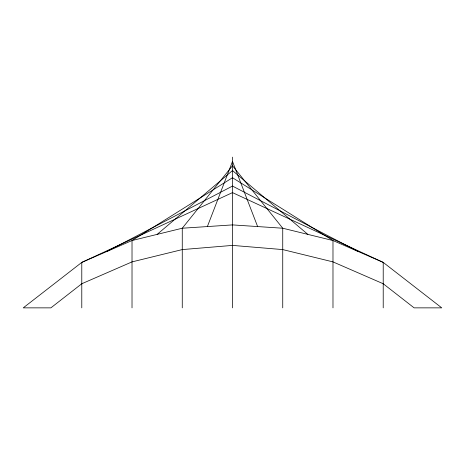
<?xml version="1.0" encoding="UTF-8"?>
<svg xmlns="http://www.w3.org/2000/svg" width="465" height="465" viewBox="0 0 465 465"><rect width="100%" height="100%" fill="white"/><g stroke="black" fill="none" stroke-linecap="round" stroke-linejoin="round"><path stroke-width="0.7" d="M207.378 226.565L232.5 161.436L257.622 226.565M157.141 234.383L232.5 170.562L307.859 234.383M106.898 251.466L232.5 186.07L358.102 251.466M383.218 307.859L383.218 262.394L232.5 192.62L81.782 262.394L23.25 307.859L50.883 307.859L81.782 283.743L132.019 261.888L182.263 249.583L232.5 245.404L282.737 249.583L332.981 261.888L383.218 283.743L414.117 307.859L441.75 307.859L383.218 262.394L332.981 240.539L232.5 177.729L132.019 240.539L81.782 262.394L81.782 307.859M332.981 307.859L332.981 240.539L282.737 228.228L232.5 224.903L182.263 228.228L132.019 240.539L132.019 307.859M282.737 307.859L282.737 228.228L232.5 165.732L182.263 228.228L182.263 307.859M232.5 157.141L232.5 307.859"/></g></svg>
